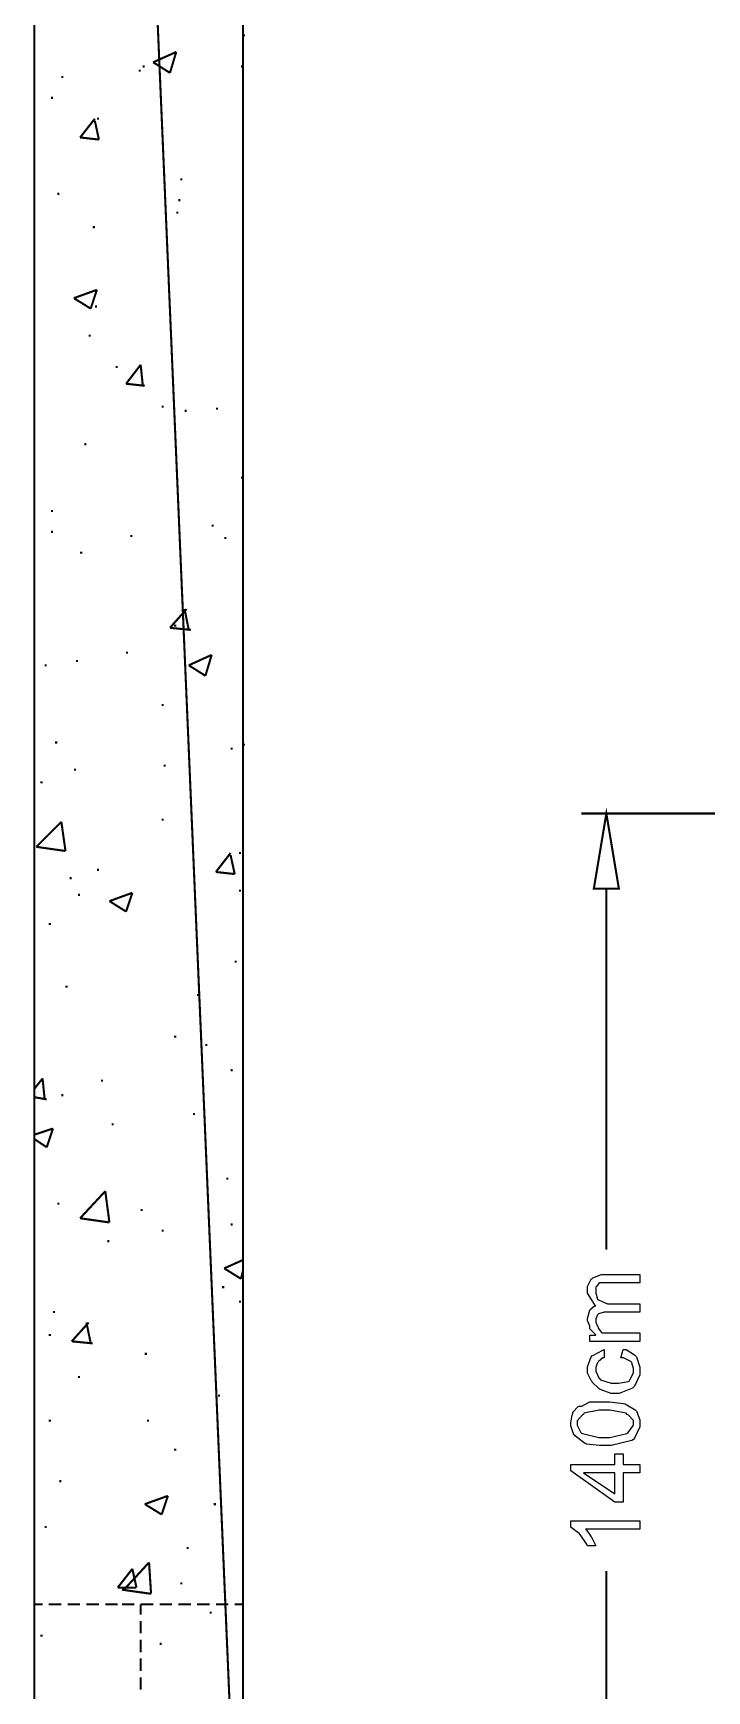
# Model space of a CAD drawing. Header units: metres. Extents: x -593 to 248, y 430 to 1024.
# Drawn here: x -429.66 to -415.98, y 874.8 to 908.48 of the extents above; entities that cross this region are included whole.
import ezdxf

# ---------------------------------------------------------------- set-up
doc = ezdxf.new("R2010")
doc.units = ezdxf.units.M
doc.header["$MEASUREMENT"] = 0
for name, color, linetype in [('C00-00-00-BLACK', 7, 'Continuous'), ('C00-7E-FF', 150, 'Continuous'), ('C93-95-97', 253, 'Continuous'), ('CFF-7E-00', 30, 'Continuous')]:
    doc.layers.add(name, color=color, linetype=linetype)

msp = doc.modelspace()

# ---------------------------------------------------------------- linework, layer by layer
at = {"layer": 'C00-00-00-BLACK', "const_width": 0.0423}
for points in [[(-429.639, 967.4), (-429.639, 868.169)], [(-425.398, 868.169), (-425.398, 967.4)], [(-425.398, 908.437), (-425.355, 908.437)], [(-427.223, 907.888), (-426.755, 908.098)], [(-426.882, 907.673), (-426.755, 908.098)], [(-427.52, 907.716), (-427.477, 907.716)], [(-427.434, 907.802), (-427.393, 907.802)], [(-427.223, 907.888), (-426.882, 907.673)], [(-425.44, 907.802), (-425.398, 907.802)], [(-429.088, 907.589), (-429.046, 907.589)], [(-429.3, 907.166), (-429.257, 907.166)], [(-428.707, 906.361), (-428.408, 906.741)], [(-428.325, 906.318), (-428.408, 906.7)], [(-428.366, 906.741), (-428.325, 906.741)], [(-428.707, 906.361), (-428.325, 906.318)], [(-426.671, 905.512), (-426.628, 905.512)], [(-429.173, 905.216), (-429.131, 905.216)], [(-426.712, 905.087), (-426.671, 905.087)], [(-426.755, 904.834), (-426.712, 904.834)], [(-428.451, 904.538), (-428.408, 904.538)], [(-428.834, 903.096), (-428.366, 903.266)], [(-428.492, 902.884), (-428.366, 903.266)], [(-428.834, 903.096), (-428.492, 902.884)], [(-428.408, 902.927), (-428.366, 902.927)], [(-428.535, 902.334), (-428.492, 902.334)], [(-427.986, 901.696), (-427.943, 901.696)], [(-427.773, 901.357), (-427.477, 901.742)], [(-427.434, 901.316), (-427.477, 901.742)], [(-427.773, 901.357), (-427.393, 901.316)], [(-427.051, 900.892), (-427.008, 900.892)], [(-426.585, 900.807), (-426.543, 900.807)], [(-425.95, 900.85), (-425.909, 900.85)], [(-428.623, 900.13), (-428.578, 900.13)], [(-425.44, 899.45), (-425.398, 899.45)], [(-429.3, 898.772), (-429.257, 898.772)], [(-429.3, 898.349), (-429.257, 898.349)], [(-427.689, 898.265), (-427.646, 898.265)], [(-426.035, 898.476), (-425.993, 898.476)], [(-425.781, 898.222), (-425.739, 898.222)], [(-428.707, 897.926), (-428.665, 897.926)], [(-426.882, 896.399), (-426.543, 896.781)], [(-426.501, 896.356), (-426.585, 896.781)], [(-426.882, 896.399), (-426.458, 896.356)], [(-426.797, 896.442), (-426.755, 896.442)], [(-427.773, 895.892), (-427.732, 895.892)], [(-426.501, 895.637), (-426.035, 895.849)], [(-426.162, 895.424), (-426.035, 895.849)], [(-429.427, 895.637), (-429.385, 895.637)], [(-428.792, 895.722), (-428.75, 895.722)], [(-426.501, 895.637), (-426.162, 895.424)], [(-427.051, 894.831), (-427.008, 894.831)], [(-429.216, 894.069), (-429.173, 894.069)], [(-425.651, 893.941), (-425.61, 893.941)], [(-425.398, 894.026), (-425.355, 894.026)], [(-428.834, 893.515), (-428.792, 893.515)], [(-427.008, 893.6), (-426.967, 893.6)], [(-429.512, 893.261), (-429.47, 893.261)], [(-427.051, 892.499), (-427.008, 892.499)], [(-429.596, 891.949), (-429.088, 892.457)], [(-429.004, 891.864), (-429.088, 892.457)], [(-429.596, 891.949), (-429.004, 891.864)], [(-425.95, 891.438), (-425.651, 891.823)], [(-425.483, 891.823), (-425.44, 891.823)], [(-428.366, 891.481), (-428.325, 891.481)], [(-425.567, 891.396), (-425.651, 891.78)], [(-428.92, 891.312), (-428.877, 891.312)], [(-425.95, 891.438), (-425.567, 891.396)], [(-428.75, 890.973), (-428.707, 890.973)], [(-428.112, 890.846), (-427.646, 891.015)], [(-428.112, 890.846), (-427.773, 890.633)], [(-427.773, 890.633), (-427.646, 891.015)], [(-425.483, 891.058), (-425.44, 891.058)], [(-429.343, 890.38), (-429.3, 890.38)], [(-425.567, 889.618), (-425.524, 889.618)], [(-429.004, 889.108), (-428.961, 889.108)], [(-426.332, 888.938), (-426.289, 888.938)], [(-426.797, 888.091), (-426.755, 888.091)], [(-426.162, 887.921), (-426.12, 887.921)], [(-425.651, 887.412), (-425.61, 887.412)], [(-429.639, 887.03), (-429.47, 887.242)], [(-429.427, 886.819), (-429.47, 887.242)], [(-428.282, 887.199), (-428.239, 887.199)], [(-429.639, 886.862), (-429.385, 886.819)], [(-429.088, 886.903), (-429.046, 886.903)], [(-426.416, 886.523), (-426.374, 886.523)], [(-429.639, 886.1), (-429.257, 886.226)], [(-429.385, 885.845), (-429.257, 886.226)], [(-428.069, 886.311), (-428.028, 886.311)], [(-429.639, 886.014), (-429.385, 885.845)], [(-425.739, 885.208), (-425.694, 885.208)], [(-428.707, 884.403), (-428.196, 884.953)], [(-428.112, 884.318), (-428.196, 884.953)], [(-429.173, 884.699), (-429.131, 884.699)], [(-428.707, 884.403), (-428.112, 884.318)], [(-427.477, 884.573), (-427.434, 884.573)], [(-427.051, 884.15), (-427.008, 884.15)], [(-425.651, 884.276), (-425.61, 884.276)], [(-428.155, 883.937), (-428.112, 883.937)], [(-425.781, 883.385), (-425.398, 883.556)], [(-425.781, 883.385), (-425.44, 883.173)], [(-425.44, 883.173), (-425.398, 883.342)], [(-425.823, 883.003), (-425.781, 883.003)], [(-425.483, 882.707), (-425.44, 882.707)], [(-429.257, 882.496), (-429.216, 882.496)], [(-429.343, 882.03), (-429.3, 882.03)], [(-428.877, 881.902), (-428.535, 882.284)], [(-428.492, 881.861), (-428.578, 882.284)], [(-428.877, 881.902), (-428.451, 881.861)], [(-427.393, 881.649), (-427.35, 881.649)], [(-428.75, 881.18), (-428.707, 881.18)], [(-425.909, 880.8), (-425.866, 880.8)], [(-429.343, 880.291), (-429.3, 880.291)], [(-427.35, 880.291), (-427.307, 880.291)], [(-426.797, 879.699), (-426.755, 879.699)], [(-429.131, 879.061), (-429.088, 879.061)], [(-427.393, 878.595), (-426.924, 878.764)], [(-427.051, 878.384), (-426.924, 878.764)], [(-427.393, 878.595), (-427.051, 878.384)], [(-425.993, 878.595), (-425.95, 878.595)], [(-429.427, 878.13), (-429.385, 878.13)], [(-426.543, 877.706), (-426.501, 877.706)], [(-427.816, 876.857), (-427.307, 877.41)], [(-427.266, 876.773), (-427.307, 877.41)], [(-427.943, 876.9), (-427.646, 877.28)], [(-427.562, 876.9), (-427.646, 877.28)], [(-426.671, 876.984), (-426.628, 876.984)], [(-427.943, 876.9), (-427.562, 876.9)], [(-427.859, 876.857), (-427.266, 876.773)], [(-429.639, 876.561), (-429.47, 876.561)], [(-429.343, 876.561), (-429.088, 876.561)], [(-428.961, 876.561), (-428.707, 876.561)], [(-428.578, 876.561), (-428.325, 876.561)], [(-428.196, 876.561), (-427.943, 876.561)], [(-427.859, 876.561), (-427.604, 876.561)], [(-427.477, 876.561), (-427.223, 876.561)], [(-427.477, 876.561), (-427.477, 876.348)], [(-427.094, 876.561), (-426.839, 876.561)], [(-426.712, 876.561), (-426.458, 876.561)], [(-426.332, 876.561), (-426.078, 876.561)], [(-426.078, 876.392), (-426.035, 876.392)], [(-425.95, 876.561), (-425.694, 876.561)], [(-425.567, 876.561), (-425.398, 876.561)], [(-427.477, 876.222), (-427.477, 875.968)], [(-429.512, 875.925), (-429.47, 875.925)], [(-427.477, 875.842), (-427.477, 875.586)], [(-427.094, 875.756), (-427.051, 875.756)], [(-427.477, 875.46), (-427.477, 875.203)], [(-427.477, 875.077), (-427.477, 874.823)]]:
    msp.add_lwpolyline(points, dxfattribs=at)
at = {"layer": 'C00-7E-FF', "const_width": 0.0423}
for points in [[(-414.754, 892.626), (-418.526, 892.626)], [(-418.018, 891.099), (-418.018, 883.768)], [(-418.018, 869.864), (-418.018, 877.239)]]:
    msp.add_lwpolyline(points, dxfattribs=at)
msp.add_lwpolyline([(-418.273, 891.099), (-417.764, 891.099), (-418.018, 892.626), (-418.273, 891.099)], close=True, dxfattribs=at)
at = {"layer": 'C00-7E-FF'}
msp.add_lwpolyline([(-418.273, 891.099), (-417.764, 891.099), (-418.018, 892.626), (-418.273, 891.099)], close=True, dxfattribs=at)
at = {"layer": 'C93-95-97', "const_width": 0.0423}
for points in [[(-429.639, 967.273), (-425.398, 868.169), (-429.639, 868.169), (-429.639, 967.273)], [(-425.398, 967.273), (-429.639, 967.273), (-425.398, 868.169), (-425.398, 967.273)]]:
    msp.add_lwpolyline(points, close=True, dxfattribs=at)
at = {"layer": 'C93-95-97'}
for points in [[(-425.398, 967.273), (-429.639, 967.273), (-425.398, 868.169), (-425.398, 967.273)], [(-429.639, 967.273), (-425.398, 868.169), (-429.639, 868.169), (-429.639, 967.273)]]:
    msp.add_lwpolyline(points, close=True, dxfattribs=at)
at = {"layer": 'CFF-7E-00'}
for points in [[(-417.342, 881.902), (-418.357, 881.902), (-418.357, 882.03), (-418.23, 882.03), (-418.241, 882.041), (-418.347, 882.147), (-418.357, 882.157), (-418.357, 882.211), (-418.4, 882.329), (-418.4, 882.368), (-418.4, 882.368), (-418.357, 882.537), (-418.357, 882.537), (-418.347, 882.549), (-418.26, 882.623), (-418.23, 882.623), (-418.252, 882.645), (-418.4, 882.882), (-418.4, 882.961), (-418.4, 883.014), (-418.325, 883.163), (-418.314, 883.173), (-418.294, 883.195), (-418.12, 883.258), (-418.061, 883.258), (-417.342, 883.258), (-417.342, 883.089), (-417.975, 883.089), (-418.018, 883.089), (-418.113, 883.089), (-418.145, 883.089), (-418.167, 883.089), (-418.221, 883.014), (-418.23, 883.003), (-418.23, 883.003), (-418.23, 882.941), (-418.23, 882.919), (-418.23, 882.878), (-418.198, 882.761), (-418.187, 882.75), (-418.167, 882.74), (-417.993, 882.664), (-417.934, 882.664), (-417.342, 882.664), (-417.342, 882.496), (-418.018, 882.496), (-418.061, 882.496), (-418.178, 882.464), (-418.187, 882.453), (-418.198, 882.444), (-418.23, 882.357), (-418.23, 882.327), (-418.23, 882.295), (-418.198, 882.211), (-418.187, 882.2), (-418.187, 882.168), (-418.114, 882.083), (-418.104, 882.072), (-418.051, 882.072), (-417.931, 882.072), (-417.891, 882.072), (-417.342, 882.072), (-417.342, 881.902)], [(-417.722, 881.565), (-417.679, 881.734), (-417.616, 881.734), (-417.448, 881.628), (-417.425, 881.606), (-417.405, 881.585), (-417.342, 881.377), (-417.342, 881.307), (-417.342, 881.223), (-417.448, 880.991), (-417.468, 880.969), (-417.49, 880.949), (-417.759, 880.843), (-417.848, 880.843), (-417.923, 880.843), (-418.124, 880.917), (-418.145, 880.926), (-418.167, 880.937), (-418.305, 881.075), (-418.314, 881.096), (-418.325, 881.107), (-418.4, 881.257), (-418.4, 881.307), (-418.4, 881.383), (-418.325, 881.585), (-418.314, 881.606), (-418.294, 881.617), (-418.093, 881.724), (-418.061, 881.734), (-418.061, 881.565), (-418.093, 881.565), (-418.178, 881.49), (-418.187, 881.479), (-418.198, 881.469), (-418.23, 881.38), (-418.23, 881.349), (-418.23, 881.297), (-418.167, 881.15), (-418.145, 881.139), (-418.135, 881.118), (-417.92, 881.053), (-417.848, 881.053), (-417.775, 881.053), (-417.574, 881.086), (-417.552, 881.096), (-417.543, 881.118), (-417.468, 881.26), (-417.468, 881.307), (-417.468, 881.351), (-417.501, 881.469), (-417.511, 881.479), (-417.522, 881.49), (-417.672, 881.565), (-417.722, 881.565)], [(-418.061, 879.784), (-418.156, 879.784), (-418.42, 879.816), (-418.441, 879.825), (-418.463, 879.836), (-418.646, 879.974), (-418.656, 879.995), (-418.678, 880.006), (-418.74, 880.188), (-418.74, 880.248), (-418.74, 880.248), (-418.71, 880.408), (-418.699, 880.418), (-418.699, 880.461), (-418.593, 880.578), (-418.571, 880.587), (-418.518, 880.587), (-418.379, 880.663), (-418.357, 880.673), (-418.284, 880.673), (-418.117, 880.673), (-418.061, 880.673), (-417.956, 880.673), (-417.669, 880.641), (-417.638, 880.63), (-417.617, 880.621), (-417.436, 880.514), (-417.425, 880.503), (-417.405, 880.483), (-417.342, 880.308), (-417.342, 880.248), (-417.342, 880.164), (-417.448, 879.933), (-417.468, 879.911), (-417.5, 879.89), (-417.921, 879.784), (-418.061, 879.784)], [(-418.061, 879.952), (-417.945, 879.952), (-417.606, 880.028), (-417.595, 880.037), (-417.574, 880.049), (-417.468, 880.199), (-417.468, 880.248), (-417.468, 880.291), (-417.574, 880.408), (-417.595, 880.418), (-417.617, 880.44), (-417.95, 880.503), (-418.061, 880.503), (-418.167, 880.503), (-418.474, 880.44), (-418.484, 880.418), (-418.506, 880.408), (-418.613, 880.288), (-418.613, 880.248), (-418.613, 880.196), (-418.537, 880.049), (-418.526, 880.037), (-418.506, 880.028), (-418.172, 879.952), (-418.061, 879.952)], [(-417.342, 879.23), (-417.679, 879.23), (-417.679, 878.638), (-417.848, 878.638), (-418.74, 879.273), (-418.74, 879.4), (-417.848, 879.4), (-417.848, 879.614), (-417.679, 879.614), (-417.679, 879.4), (-417.342, 879.4), (-417.342, 879.23)], [(-417.848, 879.23), (-418.484, 879.23), (-417.848, 878.807), (-417.848, 879.23)], [(-417.342, 878.257), (-417.342, 878.088), (-418.441, 878.088), (-418.432, 878.078), (-418.325, 877.929), (-418.314, 877.918), (-418.305, 877.898), (-418.241, 877.76), (-418.23, 877.749), (-418.4, 877.749), (-418.411, 877.771), (-418.55, 877.981), (-418.571, 878.002), (-418.593, 878.013), (-418.73, 878.121), (-418.74, 878.13), (-418.74, 878.257), (-417.342, 878.257)]]:
    msp.add_lwpolyline(points, close=True, dxfattribs=at)

doc.saveas('drawing.dxf')
